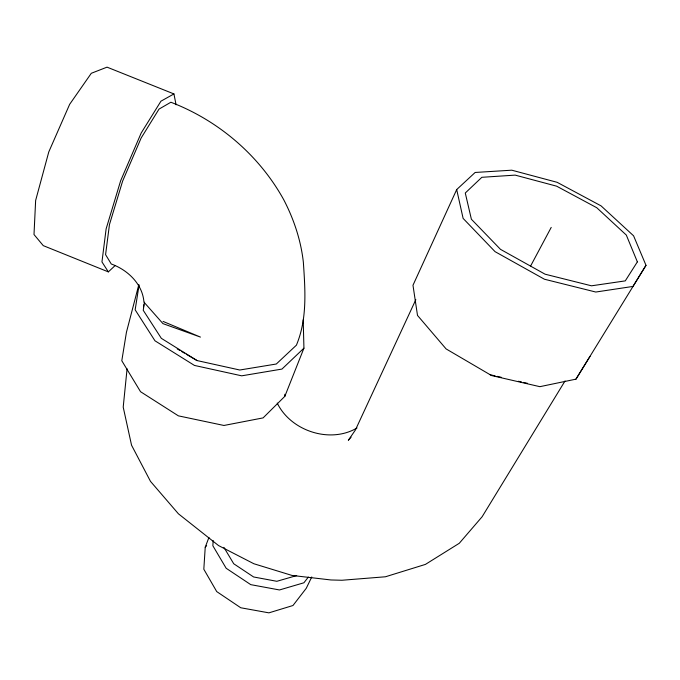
<?xml version="1.0" encoding="UTF-8"?>
<svg xmlns="http://www.w3.org/2000/svg" width="680" height="680" viewBox="0 0 680 680"><rect width="100%" height="100%" fill="white"/><g stroke="black" fill="none" stroke-linecap="round" stroke-linejoin="round"><path stroke-width="1.02" d="M213.163 540.524L212.865 545.768L226.168 568.267L250.758 584.647L279.488 589.96L303.9 582.785L308.354 577.073M208.947 537.421L205.232 547.196L203.821 569.236L216.725 591.591L240.737 607.759L268.914 612.85L292.969 605.514L306.264 588.285L311.763 576.954M143.54 306.85L143.845 304.759M144.457 302.166L143.242 310.301L161.33 338.325L197.072 360.578L239.776 370.013L276.301 364.012L296.446 345.142L297.211 343.179C307.334 317.365 305.159 289.357 303.365 262.31C300.934 240.405 293.922 219.343 283.789 199.827C259.216 155.261 218.297 120.428 170.875 102.238L159.018 109.106L141.134 138.031L122.612 181.126L109.471 224.519L105.578 254.651L111.265 263.993C127.61 269.858 142.621 284.002 143.939 302.107L162.962 323.629L200.456 337.093L163.047 321.419M127.083 368.764L123.207 407.116L131.546 445.204L150.501 481.381L178.423 513.808L218.552 545.572L253.861 563.745L291.992 575.433L330.999 579.972L341.938 580.252L385.441 576.776L425.408 564.409L459.281 543.277L482.12 516.758L565.046 380.953M139.069 284.979L135.158 309.817L154.964 340.791L194.454 365.432L241.689 375.827L281.945 369.078L303.935 348.168L303.203 319.855M138.771 284.903L126.429 332.308L121.796 360.74L140.539 391.705L178.389 415.854L223.95 425.467L263.1 417.894L284.844 396.312L303.935 348.168M575.96 379.151L646 265.327L633.582 235.807L601.052 205.862L557.141 182.316L511.776 170.187L475.15 172.465L456.696 189.567L412.981 285.26L417.503 315.418L446.097 348.916L491.572 375.555L539.894 386.673L575.96 379.151L590.01 356.388M415.837 299.65L355.411 429.99L348.339 440.274L351.084 437.189M530.655 265.94L551.216 227.4M646 265.327L632.969 286.433L595.782 292.034L544.417 279.225L495.065 251.659L463.114 218.399L456.696 189.567M205.232 547.196L206.626 545.692M176.069 104.797L173.935 93.933L107.041 67.15L91.298 73.287L69.649 104.337L48.782 151.92L35.64 200.456L34 234.532L43.257 245.633L108.349 271.889L115.047 265.65M357.008 427.975C330.08 443.963 290.7 430.958 277.227 403.053M173.935 93.933L160.947 101.184L141.177 133.033L120.632 180.804L106.131 228.846L101.957 261.927L108.349 271.889M296.675 575.577L276.845 581.298L253.614 576.971L233.725 563.754L223.924 547.383M490.085 374.723L495.142 375.887M497.173 376.354L501.219 377.281M518.44 381.242L521.475 381.947M523.506 382.406L527.553 383.341M177.25 348.908L179.953 350.498M181.756 351.56L184.458 353.149M186.26 354.212L197.072 360.578M284.826 394.264L284.844 396.312M637.364 261.868L625.277 280.882L591.49 285.812L545.079 274.193L500.463 249.33L471.385 219.24L465.281 193.01L481.848 177.302L515.177 175.117L556.631 186.175L596.76 207.723L626.314 235.067L637.364 261.868"/></g></svg>
